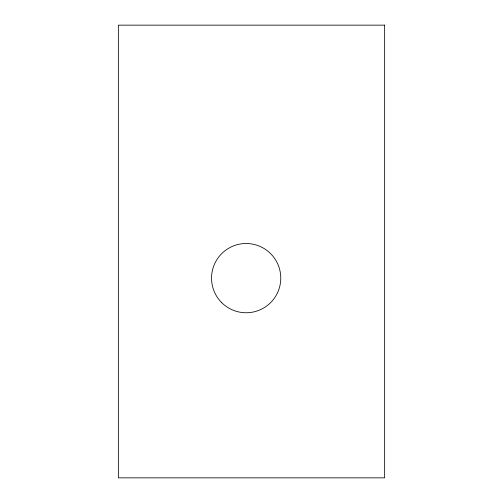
<?xml version="1.0" encoding="UTF-8"?>
<svg xmlns="http://www.w3.org/2000/svg" width="503" height="503" viewBox="0 0 503 503"><rect width="100%" height="100%" fill="white"/><g stroke="black" fill="none" stroke-linecap="round" stroke-linejoin="round"><path stroke-width="0.75" d="M384.644 25.15L118.356 25.15L118.356 477.85L384.644 477.85L384.644 25.15M221.672 302.611A34.619 34.619 0 0 0 279.593 287.087A34.619 34.619 0 0 0 237.196 244.691A34.619 34.619 0 0 0 221.672 302.611"/></g></svg>
